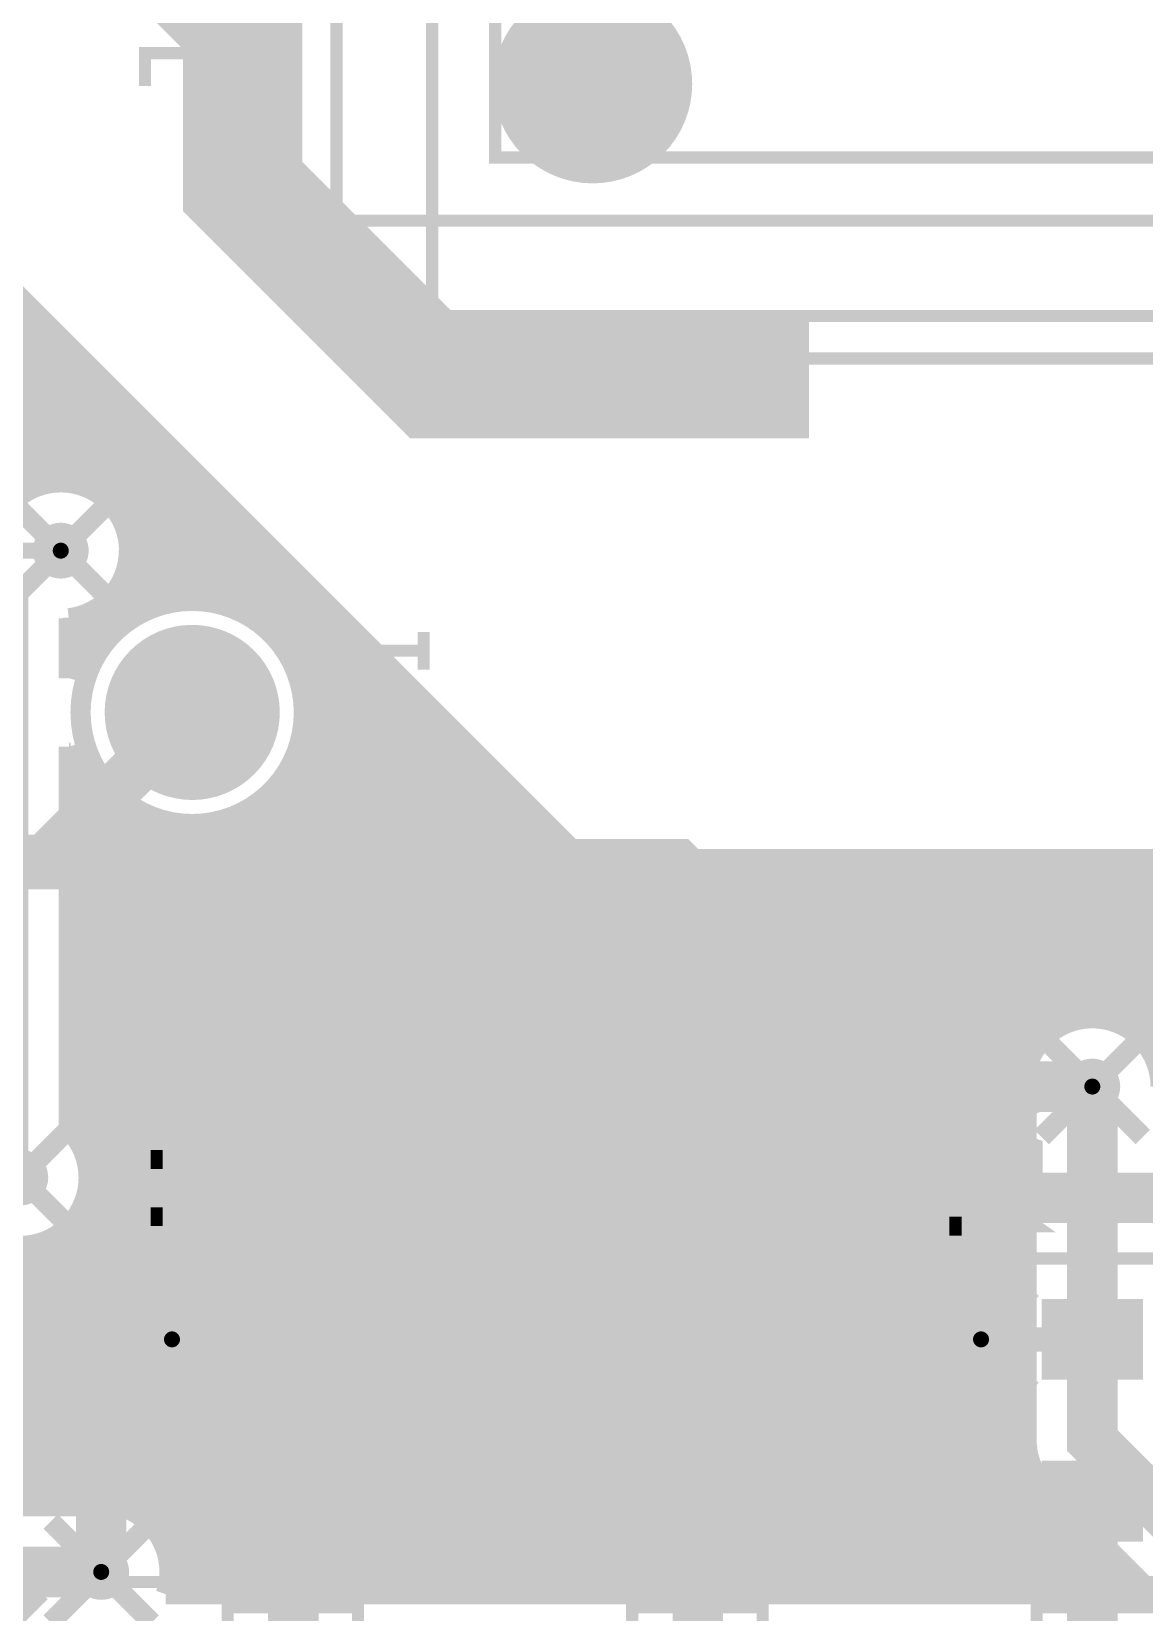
# Model space of a CAD drawing. Extents: x -18 to 155, y -91 to 215.
# Drawn here: x 56.4 to 70.38, y 173.48 to 193.34 of the extents above; entities that cross this region are included whole.
import ezdxf

# ---------------------------------------------------------------- set-up
doc = ezdxf.new("R2010")
doc.units = 0
doc.header["$MEASUREMENT"] = 0
doc.layers.get('0').update_dxf_attribs({"linetype": 'CONTINUOUS'})
for name, color, linetype in [('25-334-0_BOT', 7, 'CONTINUOUS'), ('25-334-0_DRD', 7, 'CONTINUOUS'), ('25-334-0_DRL', 2, 'CONTINUOUS'), ('25-334-0_IN1', 4, 'CONTINUOUS'), ('25-334-0_IN2', 3, 'CONTINUOUS'), ('25-334-0_SMB', 5, 'CONTINUOUS'), ('25-334-0_SMT', 10, 'CONTINUOUS'), ('25-334-0_SPT', 14, 'CONTINUOUS'), ('25-334-0_SST', 12, 'CONTINUOUS'), ('25-334-0_TOP', 11, 'CONTINUOUS'), ('THRUHOLE_TAP', 15, 'CONTINUOUS')]:
    doc.layers.add(name, color=color, linetype=linetype)

# ---------------------------------------------------------------- blocks, each defined once
blk = doc.blocks.new('ROUND_19')
at = {"const_width": 1.24968}
blk.add_lwpolyline([(-0.62484, 0, 1), (0.62484, 0, 1)], format="xyb", close=True, dxfattribs=at)
blk = doc.blocks.new('ROUND_29')
at = {"const_width": 1.09982}
blk.add_lwpolyline([(-0.54991, 0, 1), (0.54991, 0, 1)], format="xyb", close=True, dxfattribs=at)
blk = doc.blocks.new('ROUND_67')
at = {"const_width": 0.35052}
blk.add_lwpolyline([(-0.17526, 0, 1), (0.17526, 0, 1)], format="xyb", close=True, dxfattribs=at)
blk = doc.blocks.new('ROUND_70')
at = {"const_width": 0.35052}
blk.add_lwpolyline([(-0.17526, 0, 1), (0.17526, 0, 1)], format="xyb", close=True, dxfattribs=at)
blk = doc.blocks.new('ROUND_3')
at = {"const_width": 0.50038}
blk.add_lwpolyline([(-0.25019, 0, 1), (0.25019, 0, 1)], format="xyb", close=True, dxfattribs=at)
blk = doc.blocks.new('ROUND_74')
at = {"const_width": 0.7493}
blk.add_lwpolyline([(-0.37465, 0, 1), (0.37465, 0, 1)], format="xyb", close=True, dxfattribs=at)
blk = doc.blocks.new('ROUND_88')
at = {"const_width": 0.10033}
blk.add_lwpolyline([(-0.050164, 0, 1), (0.050164, 0, 1)], format="xyb", close=True, dxfattribs=at)
blk = doc.blocks.new('ROUND_89')
at = {"const_width": 0.10033}
blk.add_lwpolyline([(-0.050164, 0, 1), (0.050164, 0, 1)], format="xyb", close=True, dxfattribs=at)
blk = doc.blocks.new('ROUND_72')
at = {"const_width": 0.35052}
blk.add_lwpolyline([(-0.17526, 0, 1), (0.17526, 0, 1)], format="xyb", close=True, dxfattribs=at)
blk = doc.blocks.new('RECTANGLE_16')
blk.add_solid([(0.635, 0.508), (0.635, -0.508), (-0.635, 0.508), (-0.635, -0.508)])
blk = doc.blocks.new('ROUND_77')
at = {"const_width": 0.10033}
blk.add_lwpolyline([(-0.050164, 0, 1), (0.050164, 0, 1)], format="xyb", close=True, dxfattribs=at)

msp = doc.modelspace()

# ---------------------------------------------------------------- linework, layer by layer
at = {"layer": '25-334-0_BOT'}
for points, const_width in [([(54.1655, 192.0875), (63.5, 182.753)], 0.254), ([(56.4896, 189.7634), (46.89856, 189.7634)], 0.254), ([(56.4642, 189.7888), (56.4642, 187.6171)], 0.254), ([(56.7182, 189.5348), (47.0281, 189.5348)], 0.254), ([(56.6928, 189.5602), (56.6928, 187.67044)], 0.254), ([(56.9468, 189.3062), (47.08144, 189.3062)], 0.254), ([(56.9214, 189.3316), (56.9214, 187.66028)], 0.254), ([(57.15, 189.103), (57.15, 187.58408)], 0.254), ([(57.1754, 189.0776), (47.07128, 189.0776)], 0.254), ([(57.404, 188.849), (46.99508, 188.849)], 0.254), ([(57.3786, 188.8744), (57.3786, 187.41898)], 0.254), ([(57.6326, 188.6204), (46.82998, 188.6204)], 0.254), ([(57.6072, 188.6458), (57.6072, 186.99734)], 0.254), ([(57.8612, 188.3918), (46.40834, 188.3918)], 0.254), ([(57.8358, 188.4172), (57.8358, 186.2836)], 0.254), ([(58.0898, 188.1632), (42.5958, 188.1632)], 0.254), ([(58.0644, 188.1886), (58.0644, 186.35218)], 0.254), ([(58.3184, 187.9346), (42.8244, 187.9346)], 0.254), ([(58.293, 187.96), (58.293, 186.38774)], 0.254), ([(58.547, 187.706), (43.053, 187.706)], 0.254), ([(58.5216, 187.7314), (58.5216, 186.39028)], 0.254), ([(58.7502, 187.5028), (58.7502, 186.35726)], 0.254), ([(58.7756, 187.4774), (57.3151, 187.4774)], 0.254), ([(59.0042, 187.2488), (57.51068, 187.2488)], 0.254), ([(58.9788, 187.2742), (58.9788, 186.29122)], 0.254), ([(59.2328, 187.0202), (57.60212, 187.0202)], 0.254), ([(59.2074, 187.0456), (59.2074, 186.18708)], 0.254), ([(56.261, 178.943), (56.261, 186.309), (56.769, 186.817)], 0.2032), ([(59.4614, 186.7916), (57.62498, 186.7916)], 0.254), ([(59.436, 186.817), (59.436, 186.0296)], 0.254), ([(59.69, 186.563), (57.58688, 186.563)], 0.254), ([(57.6072, 186.63412), (57.6072, 186.17184)], 0.254), ([(59.6646, 186.5884), (59.6646, 185.80354)], 0.254), ([(57.99074, 186.3344), (57.47766, 186.3344)], 0.254), ([(59.9186, 186.3344), (58.84926, 186.3344)], 0.254), ([(59.8932, 186.3598), (59.8932, 185.42762)], 0.254), ([(57.50306, 186.1058), (57.24906, 186.1058)], 0.254), ([(57.3786, 186.21248), (57.3786, 186.00928)], 0.254), ([(60.1472, 186.1058), (59.33694, 186.1058)], 0.254), ([(60.1218, 186.1312), (60.1218, 173.7106)], 0.254), ([(56.8706, 185.9661), (56.8706, 185.21426)], 0.254), ([(56.9214, 185.97372), (56.9214, 185.36666)], 0.254), ([(57.15, 186.04738), (57.15, 185.77052)], 0.254), ([(57.2389, 185.8772), (56.8706, 185.8772)], 0.254), ([(60.3758, 185.8772), (59.59856, 185.8772)], 0.254), ([(60.3504, 185.9026), (60.3504, 173.7106)], 0.254), ([(57.06364, 185.6486), (56.8706, 185.6486)], 0.254), ([(60.6044, 185.6486), (59.77636, 185.6486)], 0.254), ([(60.579, 185.674), (60.579, 173.7106)], 0.254), ([(56.94172, 185.42), (56.8706, 185.42)], 0.254), ([(60.833, 185.42), (59.89574, 185.42)], 0.254), ([(60.8076, 185.4454), (60.8076, 173.7106)], 0.254), ([(61.0616, 185.1914), (59.97448, 185.1914)], 0.254), ([(61.0362, 185.2168), (61.0362, 173.7106)], 0.254), ([(61.2902, 184.9628), (60.01766, 184.9628)], 0.254), ([(61.2648, 184.9882), (61.2648, 173.7106)], 0.254), ([(61.5188, 184.7342), (60.02782, 184.7342)], 0.254), ([(61.4934, 184.7596), (61.4934, 173.7106)], 0.254), ([(61.722, 184.531), (61.722, 173.7106)], 0.254), ([(56.8706, 184.35574), (56.8706, 179.54498)], 0.254), ([(61.7474, 184.5056), (60.00242, 184.5056)], 0.254), ([(56.89346, 184.277), (56.8706, 184.277)], 0.254), ([(56.9214, 184.20334), (56.9214, 179.4891)], 0.254), ([(59.8932, 184.13984), (59.8932, 173.7106)], 0.254), ([(61.976, 184.277), (59.944, 184.277)], 0.254), ([(61.9506, 184.3024), (61.9506, 173.7106)], 0.254), ([(56.98998, 184.0484), (56.8706, 184.0484)], 0.254), ([(62.2046, 184.0484), (59.84748, 184.0484)], 0.254), ([(62.1792, 184.0738), (62.1792, 173.7106)], 0.254), ([(57.13476, 183.8198), (56.8706, 183.8198)], 0.254), ([(57.15, 183.79948), (57.15, 174.83836)], 0.254), ([(59.6646, 183.76646), (59.6646, 173.7106)], 0.254), ([(62.4332, 183.8198), (59.70524, 183.8198)], 0.254), ([(62.4078, 183.8452), (62.4078, 173.7106)], 0.254), ([(57.34304, 183.5912), (56.8706, 183.5912)], 0.254), ([(57.3786, 183.56072), (57.3786, 174.8409)], 0.254), ([(59.436, 183.53786), (59.436, 173.7106)], 0.254), ([(62.6618, 183.5912), (59.49696, 183.5912)], 0.254), ([(62.6364, 183.6166), (62.6364, 173.7106)], 0.254), ([(57.6707, 183.3626), (56.8706, 183.3626)], 0.254), ([(57.6072, 183.39816), (57.6072, 174.77994)], 0.254), ([(62.8904, 183.3626), (59.1693, 183.3626)], 0.254), ([(59.2074, 183.38292), (59.2074, 173.7106)], 0.254), ([(62.865, 183.388), (62.865, 173.7106)], 0.254), ([(63.119, 183.134), (56.8706, 183.134)], 0.254), ([(57.8358, 183.2864), (57.8358, 174.64024)], 0.254), ([(58.0644, 183.21782), (58.0644, 174.33036)], 0.254), ([(58.293, 183.18226), (58.293, 173.7106)], 0.254), ([(58.5216, 183.17972), (58.5216, 173.7106)], 0.254), ([(58.7502, 183.2102), (58.7502, 173.7106)], 0.254), ([(58.9788, 183.27624), (58.9788, 173.7106)], 0.254), ([(63.0936, 183.1594), (63.0936, 173.7106)], 0.254), ([(63.3222, 182.9308), (63.3222, 173.7106)], 0.254), ([(63.3476, 182.9054), (56.8706, 182.9054)], 0.254), ([(79.15148, 182.753), (63.5, 182.753)], 0.254), ([(63.5508, 182.753), (63.5508, 173.7106)], 0.254), ([(63.7794, 182.753), (63.7794, 173.7106)], 0.254), ([(64.008, 182.753), (64.008, 173.7106)], 0.254), ([(64.2366, 182.753), (64.2366, 173.7106)], 0.254), ([(64.4652, 182.753), (64.4652, 173.7106)], 0.254), ([(64.6938, 182.753), (64.6938, 173.7106)], 0.254), ([(64.9224, 182.753), (64.9224, 173.7106)], 0.254), ([(65.151, 182.753), (65.151, 173.7106)], 0.254), ([(65.3796, 182.753), (65.3796, 173.7106)], 0.254), ([(65.6082, 182.753), (65.6082, 173.7106)], 0.254), ([(65.8368, 182.753), (65.8368, 173.7106)], 0.254), ([(66.0654, 182.753), (66.0654, 173.7106)], 0.254), ([(66.294, 182.753), (66.294, 173.7106)], 0.254), ([(66.5226, 182.753), (66.5226, 173.7106)], 0.254), ([(66.7512, 182.753), (66.7512, 173.7106)], 0.254), ([(66.9798, 182.753), (66.9798, 173.7106)], 0.254), ([(67.2084, 182.753), (67.2084, 173.7106)], 0.254), ([(67.437, 182.753), (67.437, 173.7106)], 0.254), ([(67.6656, 182.753), (67.6656, 173.7106)], 0.254), ([(67.8942, 182.753), (67.8942, 173.7106)], 0.254), ([(68.1228, 182.753), (68.1228, 173.7106)], 0.254), ([(68.3514, 182.753), (68.3514, 173.7106)], 0.254), ([(68.58, 182.753), (68.58, 173.7106)], 0.254), ([(68.8086, 182.753), (68.8086, 173.7106)], 0.254), ([(69.0372, 182.753), (69.0372, 180.60162)], 0.254), ([(69.2658, 182.753), (69.2658, 180.81244)], 0.254), ([(69.4944, 182.753), (69.4944, 180.9115)], 0.254), ([(69.723, 182.753), (69.723, 180.94452)], 0.254), ([(69.9516, 182.753), (69.9516, 180.9115)], 0.254), ([(70.1802, 182.753), (70.1802, 180.81244)], 0.254), ([(70.4088, 182.753), (70.4088, 180.60162)], 0.254), ([(79.15656, 182.6768), (56.8706, 182.6768)], 0.254), ([(79.20736, 182.4482), (56.8706, 182.4482)], 0.254), ([(79.3369, 182.2196), (56.8706, 182.2196)], 0.254), ([(79.6163, 181.991), (56.8706, 181.991)], 0.254), ([(130.3274, 181.7624), (56.8706, 181.7624)], 0.254), ([(130.0988, 181.5338), (56.8706, 181.5338)], 0.254), ([(129.8702, 181.3052), (56.8706, 181.3052)], 0.254), ([(129.6416, 181.0766), (56.8706, 181.0766)], 0.254), ([(69.3293, 180.848), (56.8706, 180.848)], 0.254), ([(129.413, 180.848), (70.1167, 180.848)], 0.254), ([(69.0499, 180.6194), (56.8706, 180.6194)], 0.254), ([(129.1844, 180.6194), (70.39356, 180.6194)], 0.254), ([(68.92036, 180.3908), (56.8706, 180.3908)], 0.254), ([(68.86956, 180.1622), (56.8706, 180.1622)], 0.254), ([(71.374, 173.99), (69.723, 175.641), (69.723, 180.086)], 0.635), ([(68.87972, 179.9336), (56.8706, 179.9336)], 0.254), ([(68.8975, 179.85232), (68.8975, 175.641)], 0.254), ([(68.8975, 179.705), (56.8706, 179.705)], 0.254), ([(68.8975, 179.4764), (56.93156, 179.4764)], 0.254), ([(68.8975, 179.2478), (57.0611, 179.2478)], 0.254), ([(68.8975, 179.0192), (57.11444, 179.0192)], 0.254), ([(68.8975, 178.7906), (57.10428, 178.7906)], 0.254), ([(68.8975, 178.562), (57.02808, 178.562)], 0.254), ([(56.9214, 178.39436), (56.9214, 174.8155)], 0.254), ([(56.6928, 178.20132), (56.6928, 174.8155)], 0.254), ([(68.8975, 178.3334), (56.86298, 178.3334)], 0.254), ([(68.8975, 178.1048), (56.44134, 178.1048)], 0.254), ([(56.4642, 178.10988), (56.4642, 174.8155)], 0.254), ([(68.8975, 177.8762), (48.26, 177.8762)], 0.254), ([(68.8975, 177.6476), (48.26, 177.6476)], 0.254), ([(68.8975, 177.419), (48.26, 177.419)], 0.254), ([(68.8975, 177.1904), (48.26, 177.1904)], 0.254), ([(68.8975, 176.9618), (48.26, 176.9618)], 0.254), ([(68.8975, 176.7332), (48.26, 176.7332)], 0.254), ([(68.8975, 176.5046), (48.26, 176.5046)], 0.254), ([(68.8975, 176.276), (48.26, 176.276)], 0.254), ([(68.8975, 176.0474), (48.26, 176.0474)], 0.254), ([(68.8975, 175.8188), (48.26, 175.8188)], 0.254), ([(68.8975, 175.5902), (48.26, 175.5902)], 0.254), ([(68.94576, 175.3616), (48.26, 175.3616)], 0.254), ([(69.07276, 175.133), (48.26, 175.133)], 0.254), ([(69.0372, 175.18126), (69.0372, 173.7106)], 0.254), ([(69.14642, 175.04918), (70.485, 173.7106)], 0.254), ([(69.2912, 174.9044), (48.26, 174.9044)], 0.254), ([(57.04332, 174.8155), (50.39614, 174.8155)], 0.254), ([(69.2658, 174.9298), (69.2658, 173.7106)], 0.254), ([(69.5198, 174.6758), (57.79262, 174.6758)], 0.254), ([(69.4944, 174.7012), (69.4944, 173.7106)], 0.254), ([(69.7484, 174.4472), (58.00344, 174.4472)], 0.254), ([(69.723, 174.4726), (69.723, 173.7106)], 0.254), ([(69.977, 174.2186), (58.1025, 174.2186)], 0.254), ([(69.9516, 174.244), (69.9516, 173.7106)], 0.254), ([(57.277, 173.99), (50.165, 173.99)], 0.635), ([(70.1802, 174.0154), (70.1802, 173.7106)], 0.254), ([(70.2056, 173.99), (58.13552, 173.99)], 0.254), ([(70.485, 173.7106), (58.08726, 173.7106)], 0.254), ([(70.4342, 173.7614), (58.1025, 173.7614)], 0.254), ([(70.4088, 173.7868), (70.4088, 173.7106)], 0.254)]:
    msp.add_lwpolyline(points, dxfattribs=dict(at, const_width=const_width))
at = {"layer": '25-334-0_BOT', "const_width": 0.254}
for points in [[(56.769, 187.67552, 0.4124809), (55.91048, 186.82208)], [(57.62752, 186.817, 0.4142136), (56.769, 187.67552)], [(56.8706, 185.9661, 0.3798195), (57.62498, 186.817)], [(58.42, 186.39282, 0.3370946), (56.8706, 185.21426)], [(60.02782, 184.785, 0.4142136), (58.42, 186.39282)], [(58.42, 183.17718, 0.4142136), (60.02782, 184.785)], [(56.8706, 184.35574, 0.3370943), (58.42, 183.17718)], [(69.723, 180.94452, 0.4142136), (68.86448, 180.086)], [(70.58152, 180.086, 0.4142136), (69.723, 180.94452)], [(68.86448, 180.086, 0.0690747), (68.89694, 179.85216)], [(57.11952, 178.943, 0.1972783), (56.87187, 179.54624)], [(56.261, 178.08448, 0.4142136), (57.11952, 178.943)], [(68.8975, 175.641, 0.1989124), (69.13928, 175.05728)], [(68.8975, 175.641, 0.1989124), (69.13928, 175.05728)], [(57.277, 174.84852, 0.0690749), (57.04316, 174.81606)], [(58.13552, 173.99, 0.4142136), (57.277, 174.84852)], [(58.08726, 173.7106, 0.0832061), (58.13408, 173.99)]]:
    msp.add_lwpolyline(points, format="xyb", dxfattribs=at)
at = {"layer": '25-334-0_DRD', "const_width": 0.254}
for points in [[(62.8142, 192.42532), (63.4492, 193.06032)], [(63.4492, 193.06032), (64.0842, 192.42532)], [(62.8142, 192.93332), (62.8142, 192.42532)], [(63.4492, 192.29832), (62.8142, 192.93332)], [(64.0842, 192.93332), (63.4492, 192.29832)], [(64.0842, 192.42532), (64.0842, 192.93332)], [(57.404, 187.452), (56.134, 186.182)], [(57.404, 186.182), (56.134, 187.452)], [(58.42, 185.42), (57.785, 184.785)], [(59.055, 184.785), (58.42, 185.42)], [(57.785, 184.785), (58.42, 184.15)], [(58.42, 184.15), (59.055, 184.785)], [(70.358, 180.721), (69.088, 179.451)], [(70.358, 179.451), (69.088, 180.721)], [(56.896, 179.578), (55.626, 178.308)], [(56.896, 178.308), (55.626, 179.578)], [(58.801, 177.546), (57.531, 176.276)], [(58.801, 176.276), (57.531, 177.546)], [(58.801, 177.546), (57.531, 176.276)], [(58.801, 176.276), (57.531, 177.546)], [(58.801, 177.546), (57.531, 176.276)], [(58.801, 176.276), (57.531, 177.546)], [(68.961, 177.546), (67.691, 176.276)], [(68.961, 176.276), (67.691, 177.546)], [(57.912, 174.625), (56.642, 173.355)], [(57.912, 173.355), (56.642, 174.625)], [(56.515, 173.736), (55.245, 172.466)]]:
    msp.add_lwpolyline(points, dxfattribs=at)
at = {"layer": '25-334-0_DRL', "const_width": 1.4986}
msp.add_lwpolyline([(66.167, 188.976), (61.468, 188.976), (59.055, 191.389), (59.055, 193.421), (46.228, 206.375)], dxfattribs=at)
at = {"layer": '25-334-0_IN1', "const_width": 0.635}
msp.add_lwpolyline([(80.01, 182.753), (64.643, 182.753), (64.516, 182.88), (49.657, 182.88)], dxfattribs=at)
at = {"layer": '25-334-0_SST', "const_width": 0.1524}
for points in [[(104.86644, 212.89772), (103.66756, 212.89772), (61.43244, 212.89772), (61.43244, 190.96228), (103.66756, 190.96228), (103.66756, 212.89772), (103.66756, 214.0966), (61.43244, 214.0966)], [(59.70016, 190.42888), (59.70016, 213.43112), (60.23102, 212.89772), (60.23102, 190.96228), (59.70016, 190.42888)], [(62.22492, 191.75476), (100.8761, 191.75476), (102.87508, 193.75374), (102.87508, 212.10524), (62.22492, 212.10524), (62.22492, 191.75476)], [(57.82818, 192.65138), (57.82818, 193.0654), (58.84418, 193.0654)], [(60.89904, 189.23), (61.43244, 189.7634), (61.43244, 190.96228), (60.23102, 190.96228)], [(61.43244, 189.7634), (103.66756, 189.7634)], [(104.20096, 189.23), (60.89904, 189.23)], [(61.32576, 185.32094), (61.32576, 185.79592)], [(60.30976, 185.5597), (61.32576, 185.5597)], [(60.81776, 184.95772), (60.81776, 184.60212), (60.98794, 184.48274), (61.15812, 184.48274), (61.32576, 184.60212), (61.32576, 184.95772), (60.30976, 184.95772)], [(60.81776, 183.7055), (60.98794, 183.64454), (61.15812, 183.64454), (61.32576, 183.7055), (61.32576, 184.0611), (61.15812, 184.11952), (60.98794, 184.11952), (60.81776, 184.0611), (60.81776, 183.7055), (60.65012, 183.64454), (60.47994, 183.64454), (60.30976, 183.7055), (60.30976, 184.0611), (60.47994, 184.11952), (60.65012, 184.11952), (60.81776, 184.0611)], [(62.96914, 180.50002), (62.79896, 180.4416), (62.79896, 180.20538), (62.96914, 180.14442), (63.13678, 180.02758), (63.64478, 180.02758), (63.81496, 180.086), (63.81496, 180.4416), (63.64478, 180.50002), (62.96914, 180.50002)], [(58.14314, 180.24602), (57.97296, 180.1876), (57.97296, 179.95138), (58.14314, 179.89042), (58.31078, 179.77358), (58.81878, 179.77358), (58.98896, 179.832), (58.98896, 180.1876), (58.81878, 180.24602), (58.14314, 180.24602)], [(63.13678, 180.2638), (62.79896, 180.02758)], [(68.17614, 180.24602), (68.00596, 180.1876), (68.00596, 179.95138), (68.17614, 179.89042), (68.34378, 179.77358), (68.85178, 179.77358), (69.02196, 179.832), (69.02196, 180.1876), (68.85178, 180.24602), (68.17614, 180.24602)], [(58.31078, 180.0098), (57.97296, 179.77358)], [(68.34378, 180.0098), (68.00596, 179.77358)], [(62.79896, 179.18938), (62.79896, 179.66182), (63.47714, 179.18938), (63.64478, 179.18938), (63.81496, 179.2478), (63.81496, 179.6034), (63.64478, 179.66182)], [(68.00596, 178.93538), (68.00596, 179.40782), (68.68414, 178.93538), (68.85178, 178.93538), (69.02196, 178.9938), (69.02196, 179.3494), (68.85178, 179.40782)], [(57.97296, 179.05222), (57.97296, 179.29098)], [(57.97296, 179.1716), (58.98896, 179.1716), (58.81878, 179.29098)], [(62.79896, 178.64582), (62.96914, 178.7652), (63.13678, 178.82362), (63.47714, 178.82362), (63.64478, 178.7652), (63.81496, 178.64582), (63.81496, 178.52898), (63.64478, 178.4096), (63.47714, 178.35118), (63.13678, 178.35118), (62.96914, 178.4096), (62.79896, 178.52898), (62.79896, 178.64582)], [(57.97296, 178.3334), (57.97296, 178.56962)], [(57.97296, 178.45278), (58.98896, 178.45278), (58.81878, 178.56962)], [(68.00596, 178.21402), (68.00596, 178.45278)], [(68.00596, 178.3334), (69.02196, 178.3334), (68.85178, 178.45278)], [(60.706, 173.863), (60.706, 177.927), (56.134, 177.927), (56.134, 176.149), (56.388, 175.895), (56.134, 175.641), (56.134, 173.863), (60.706, 173.863)], [(65.786, 173.863), (65.786, 177.927), (61.214, 177.927), (61.214, 176.149), (61.468, 175.895), (61.214, 175.641), (61.214, 173.863), (65.786, 173.863)], [(70.866, 173.863), (70.866, 177.927), (66.294, 177.927), (66.294, 176.149), (66.548, 175.895), (66.294, 175.641), (66.294, 173.863), (70.866, 173.863)], [(58.8645, 173.5455), (58.8645, 170.6245), (60.5028, 170.6245), (60.5028, 173.5455), (58.8645, 173.5455)], [(63.9445, 173.5455), (63.9445, 170.6245), (65.5828, 170.6245), (65.5828, 173.5455), (63.9445, 173.5455)], [(69.0245, 173.5455), (69.0245, 170.6245), (70.6628, 170.6245), (70.6628, 173.5455), (69.0245, 173.5455)]]:
    msp.add_lwpolyline(points, dxfattribs=at)
at = {"layer": '25-334-0_SST'}
for points, const_width in [([(60.23102, 190.96228, 0.4142136), (61.43244, 189.76086)], 0.1524), ([(59.70016, 190.42888, 0.4142136), (60.89904, 189.23)], 0.1524), ([(58.42, 186.18708, 0.4142136), (57.01792, 184.785)], 0.254), ([(59.82208, 184.785, 0.4142136), (58.42, 186.18708)], 0.254), ([(57.01792, 184.785, 0.4142136), (58.42, 183.38292)], 0.254), ([(58.42, 183.38292, 0.4142136), (59.82208, 184.785)], 0.254)]:
    msp.add_lwpolyline(points, format="xyb", dxfattribs=dict(at, const_width=const_width))
at = {"layer": '25-334-0_TOP'}
for points, const_width in [([(52.705, 205.74), (63.4492, 194.99326), (63.4492, 192.67932)], 1.27), ([(69.723, 180.086), (65.659, 180.086), (54.864, 190.881), (54.864, 192.913)], 0.635), ([(56.769, 186.817), (55.2958, 186.817), (55.245, 186.7662)], 0.2032), ([(58.42, 184.785), (56.5658, 182.9308), (53.34, 182.9308)], 0.635), ([(57.277, 175.895), (57.277, 178.181), (57.785, 178.689), (62.357, 178.689), (62.357, 175.895)], 0.635), ([(62.357, 175.895), (62.357, 178.689), (71.374, 178.689), (72.517, 177.546), (72.517, 175.895)], 0.635), ([(58.166, 176.911), (59.563, 176.911)], 0.635), ([(58.166, 176.911), (59.563, 176.911)], 0.635), ([(58.166, 176.911), (59.563, 176.911)], 0.635), ([(64.643, 176.911), (68.326, 176.911)], 0.3048), ([(69.723, 176.911), (68.326, 176.911), (64.643, 176.911)], 0.3048), ([(57.277, 175.895), (57.277, 173.99)], 0.635), ([(64.643, 174.879), (66.548, 174.879), (67.437, 175.768), (67.437, 175.895)], 0.635), ([(59.563, 174.879), (59.69, 174.752), (59.69, 172.7962)], 0.635), ([(64.643, 174.879), (64.77, 174.752), (64.77, 172.7962)], 0.635), ([(69.723, 174.879), (70.485, 174.879), (71.374, 173.99)], 0.635), ([(69.723, 174.879), (69.723, 172.9232), (69.85, 172.7962)], 0.635)]:
    msp.add_lwpolyline(points, dxfattribs=dict(at, const_width=const_width))

# ---------------------------------------------------------------- block references
at = {"layer": '25-334-0_BOT'}
for name, p in [('ROUND_19', (63.4492, 192.67932)), ('ROUND_67', (56.769, 186.817)), ('ROUND_29', (58.42, 184.785)), ('ROUND_67', (69.723, 180.086)), ('ROUND_67', (56.261, 178.943)), ('ROUND_67', (58.166, 176.911)), ('ROUND_67', (68.326, 176.911)), ('ROUND_70', (57.277, 173.99))]:
    msp.add_blockref(name, p, dxfattribs=at)
at = {"layer": '25-334-0_DRL'}
for name, p in [('ROUND_74', (63.4492, 192.67932)), ('ROUND_88', (56.769, 186.817)), ('ROUND_3', (58.42, 184.785)), ('ROUND_88', (69.723, 180.086)), ('ROUND_89', (58.166, 176.911)), ('ROUND_89', (68.326, 176.911)), ('ROUND_89', (57.277, 173.99))]:
    msp.add_blockref(name, p, dxfattribs=at)
at = {"layer": '25-334-0_IN1'}
for name, p in [('ROUND_19', (63.4492, 192.67932)), ('ROUND_67', (56.769, 186.817)), ('ROUND_29', (58.42, 184.785)), ('ROUND_67', (69.723, 180.086)), ('ROUND_67', (56.261, 178.943)), ('ROUND_70', (58.166, 176.911)), ('ROUND_67', (68.326, 176.911)), ('ROUND_70', (57.277, 173.99))]:
    msp.add_blockref(name, p, dxfattribs=at)
at = {"layer": '25-334-0_IN2'}
for name, p in [('ROUND_19', (63.4492, 192.67932)), ('ROUND_72', (56.769, 186.817)), ('ROUND_29', (58.42, 184.785)), ('ROUND_72', (69.723, 180.086)), ('ROUND_72', (56.261, 178.943)), ('ROUND_67', (58.166, 176.911)), ('ROUND_67', (68.326, 176.911)), ('ROUND_70', (57.277, 173.99))]:
    msp.add_blockref(name, p, dxfattribs=at)
at = {"layer": '25-334-0_SMB'}
for name, p in [('ROUND_19', (63.4492, 192.67932)), ('ROUND_29', (58.42, 184.785))]:
    msp.add_blockref(name, p, dxfattribs=at)
at = {"layer": '25-334-0_SMT'}
for name, p in [('ROUND_19', (63.4492, 192.67932)), ('ROUND_29', (58.42, 184.785)), ('RECTANGLE_16', (59.563, 176.911)), ('RECTANGLE_16', (64.643, 176.911)), ('RECTANGLE_16', (69.723, 176.911)), ('RECTANGLE_16', (57.277, 175.895)), ('RECTANGLE_16', (62.357, 175.895)), ('RECTANGLE_16', (67.437, 175.895)), ('RECTANGLE_16', (59.563, 174.879)), ('RECTANGLE_16', (64.643, 174.879)), ('RECTANGLE_16', (69.723, 174.879))]:
    msp.add_blockref(name, p, dxfattribs=at)
at = {"layer": '25-334-0_SPT'}
for p in [(59.563, 176.911), (64.643, 176.911), (69.723, 176.911), (57.277, 175.895), (62.357, 175.895), (67.437, 175.895), (59.563, 174.879), (64.643, 174.879), (69.723, 174.879)]:
    msp.add_blockref('RECTANGLE_16', p, dxfattribs=at)
at = {"layer": '25-334-0_TOP'}
for name, p in [('ROUND_19', (63.4492, 192.67932)), ('ROUND_67', (56.769, 186.817)), ('ROUND_29', (58.42, 184.785)), ('ROUND_67', (69.723, 180.086)), ('ROUND_67', (56.261, 178.943)), ('RECTANGLE_16', (59.563, 176.911)), ('RECTANGLE_16', (64.643, 176.911)), ('RECTANGLE_16', (69.723, 176.911)), ('ROUND_67', (58.166, 176.911)), ('ROUND_67', (68.326, 176.911)), ('RECTANGLE_16', (57.277, 175.895)), ('RECTANGLE_16', (62.357, 175.895)), ('RECTANGLE_16', (67.437, 175.895)), ('RECTANGLE_16', (59.563, 174.879)), ('RECTANGLE_16', (64.643, 174.879)), ('RECTANGLE_16', (69.723, 174.879)), ('ROUND_67', (57.277, 173.99))]:
    msp.add_blockref(name, p, dxfattribs=at)
at = {"layer": 'THRUHOLE_TAP'}
for name, p in [('ROUND_74', (63.4492, 192.67932)), ('ROUND_77', (56.769, 186.817)), ('ROUND_3', (58.42, 184.785)), ('ROUND_77', (69.723, 180.086)), ('ROUND_77', (58.166, 176.911)), ('ROUND_77', (68.326, 176.911)), ('ROUND_77', (57.277, 173.99))]:
    msp.add_blockref(name, p, dxfattribs=at)

doc.saveas('drawing.dxf')
